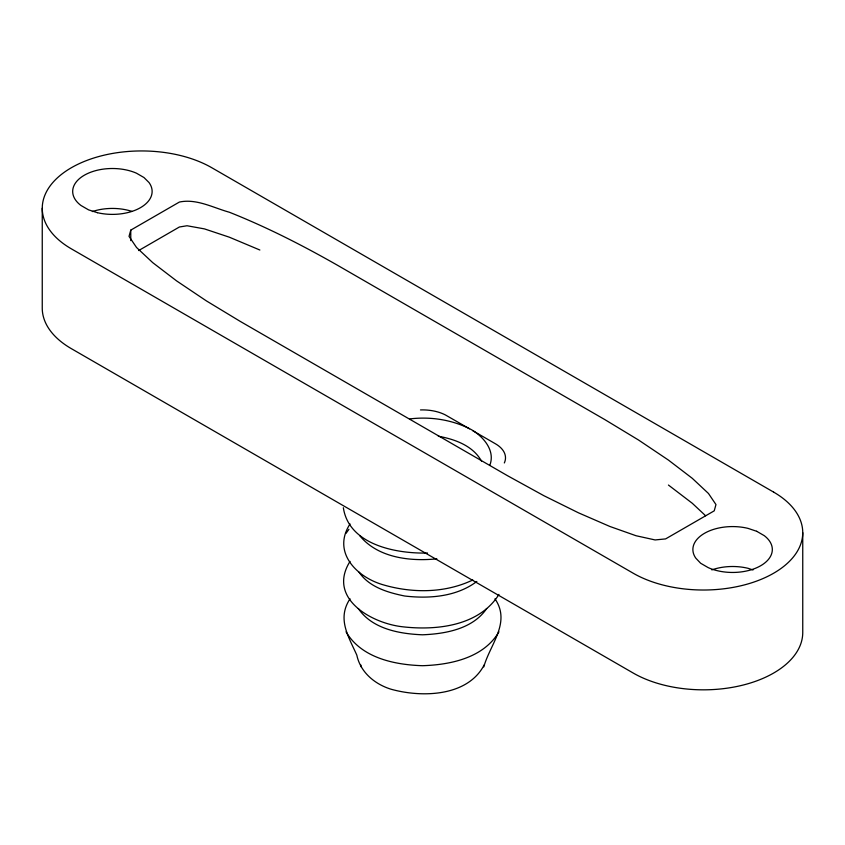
<?xml version="1.0" encoding="UTF-8"?>
<svg xmlns="http://www.w3.org/2000/svg" width="845" height="845" viewBox="0 0 845 845"><rect width="100%" height="100%" fill="white"/><g stroke="black" fill="none" stroke-linecap="round" stroke-linejoin="round"><path stroke-width="1.27" d="M350.031 523.963C331.874 551.901 356.178 576.913 382.922 584.729C412.138 593.338 445.009 593.317 472.799 579.976M489.92 465.025C495.402 450.353 483.277 436.59 471.341 429.619C452.624 419.796 430.929 416.416 410.015 418.888M350.031 598.82C336.806 618.741 348.457 636.422 356.812 655.118C360.403 672.24 374.673 684.08 390.791 689.15C421.454 697.78 467.612 696.85 484.227 664.867M483.762 666.916C490.142 644.207 511.193 622.49 494.969 598.82M130.764 230.125L129.031 236.389L136.531 247.479L152.744 262.658L176.573 280.878L206.391 300.894L240.17 321.353L507.591 475.746L543.831 495.677L578.466 512.82L609.921 526.488L636.063 535.741L655.107 539.944L665.606 538.909L714.236 510.834L715.968 504.571L708.469 493.48L692.256 478.302L668.427 460.081L638.609 440.065L604.83 419.606L337.408 265.214C302.51 245.356 266.671 227.02 229.312 212.222C213.193 207.754 196.526 198.427 179.393 202.05L130.764 230.125L130.764 240.624M350.031 561.386C327.099 597.964 370.712 622.976 402.009 626.715C436.083 630.74 479.136 626.187 498.951 594.405M346.049 533.322L348.922 529.319M486.688 608.537C472.82 628.965 445.579 633.866 422.5 634.796C399.421 633.866 372.18 628.965 358.312 608.537M498.951 631.838C483.636 657.938 450.554 664.814 422.5 665.702C394.446 664.814 361.364 657.938 346.049 631.838M476.833 581.466C456.522 596.781 429.207 598.904 404.681 596.01C387.929 592.588 369.096 587.127 359.072 572.171M138.675 250.553L179.393 226.999L187.041 225.752L204.479 228.9L229.312 237.181L259.859 250.014M427.538 553.031C396.326 553.792 348.932 544.983 343.345 507.718M436.854 558.841C410.1 561.587 377.863 557.837 359.833 535.804M438.323 436.21C454.853 439.273 472.894 445.621 481.534 461.159M752.99 569.974L748.036 568.305A39.726 22.942 0 0 0 711.828 569.889M469.482 428.795L445.336 414.906A34.381 19.847 0 0 0 420.483 409.931M472.767 430.686L495.434 443.783A34.381 19.847 0 0 1 504.328 462.954M668.427 485.041L692.256 503.25L705.617 515.756M360.773 664.867L361.237 666.916M802.75 532.667L802.75 632.482A99.319 57.344 0 0 1 741.435 685.464A99.319 57.344 0 0 1 633.19 673.032L71.339 348.647A99.319 57.344 0 0 1 42.25 308.098L42.25 208.292M92.348 211.567A39.726 22.942 0 0 1 132.084 211.44M97.386 212.686L88.577 209.866L81.014 205.504A39.726 22.942 0 0 1 84.162 175.316A39.726 22.942 0 0 1 136.415 173.172L143.977 177.535L149.026 182.552A39.726 22.942 0 0 1 140.64 207.574A39.726 22.942 0 0 1 97.386 212.686M756.708 531.294L748.036 528.378A39.726 22.942 0 0 0 704.688 533.195A39.726 22.942 0 0 0 695.805 558.154L700.653 563.256L708.216 567.629A39.726 22.942 0 0 0 760.521 565.833A39.726 22.942 0 0 0 764.271 535.667L756.708 531.294M773.661 492.128L211.81 167.743A99.319 57.344 0 0 0 71.339 167.743A99.319 57.344 0 0 0 71.339 248.831L633.19 573.216A99.319 57.344 0 0 0 773.661 573.216A99.319 57.344 0 0 0 773.661 492.128"/></g></svg>
